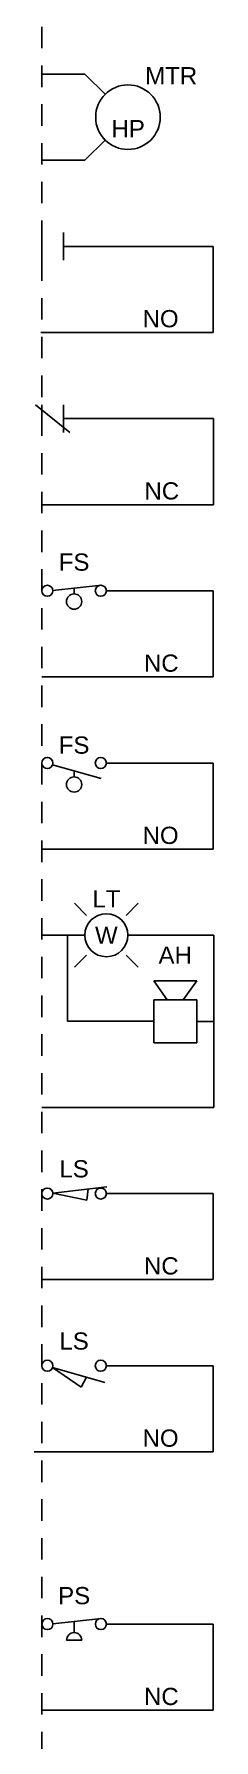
# Model space of a CAD drawing. Header units: inches. Extents: x 0 to 118, y -20 to 20.
# Drawn here: x 82.45 to 83.5, y -1.67 to 8.23 of the extents above; entities that cross this region are included whole.
import ezdxf
from ezdxf.enums import TextEntityAlignment as Align

# ---------------------------------------------------------------- set-up
doc = ezdxf.new("R2010")
doc.units = ezdxf.units.IN
doc.header["$MEASUREMENT"] = 0
doc.linetypes.add('ACAD_ISO02W100', pattern=[15, 12, -3])
doc.linetypes.add('HIDDEN2', pattern=[0.1875, 0.125, -0.0625])
for name, color, linetype in [('BORDER2', 220, 'HIDDEN2'), ('SYMS', 7, 'Continuous'), ('WIRES', 7, 'Continuous')]:
    doc.layers.add(name, color=color, linetype=linetype)
doc.styles.add('INERCONNECT TABLES', font='arial.ttf', dxfattribs={"height": 0.1})
doc.styles.add('WD', font='arial.ttf', dxfattribs={"height": 1})

# ---------------------------------------------------------------- blocks, each defined once
blk = doc.blocks.new('LightHorn_R')
for p, q in [((0.2601, 0.1149), (0.1894, 0.1856)), ((0.4899, 0.1149), (0.5606, 0.1856)), ((0.2601, -0.1149), (0.1894, -0.1856)), ((0.4899, -0.1149), (0.5606, -0.1856)), ((0.7281, -0.3751), (0.65, -0.2657)), ((0.65, -0.2657), (0.9, -0.2657)), ((0.9, -0.2657), (0.8219, -0.3751)), ((0.9, -0.3751), (0.65, -0.3751)), ((0.65, -0.3751), (0.65, -0.6251)), ((0.9, -0.6251), (0.9, -0.3751)), ((0.65, -0.6251), (0.9, -0.6251))]:
    blk.add_line(p, q)
blk.add_circle((0.375, 0), 0.125)
at = {"layer": 'WIRES'}
for p, q in [((0, 0), (0.25, 0)), ((0.15, -0.5), (0.15, 0)), ((0.2, 0), (0.25, 0)), ((0.5, 0), (1, 0)), ((1, 0), (1, -0.5)), ((0.65, -0.5), (0.15, -0.5)), ((0.9, -0.5001), (1, -0.5001)), ((1, -1), (1, -0.5001)), ((0, -1), (1, -1))]:
    blk.add_line(p, q, dxfattribs=at)
for tag, height, style, flags, p in [('Tag1', 0.1, 'INERCONNECT TABLES', 8, (0.375, 0.1613)), ('FAMILY', 0.01, 'WD', 9, (-0.0202, -0.3159))]:
    blk.add_attdef(tag, text='', height=height, dxfattribs=dict(style=style, flags=flags)).set_placement(p, align=Align.CENTER)
at = {"linetype": 'Continuous', "style": 'INERCONNECT TABLES', "flags": 8}
for tag, p in [('Term1', (0.15, 0)), ('Term2', (0.15, -0.5))]:
    blk.add_attdef(tag, text='', height=0.1, dxfattribs=at).set_placement(p, align=Align.TOP_RIGHT)
at = {"style": 'WD', "flags": 9}
for tag, p in [('X4TERM01', (0.1098, 0.0035)), ('X1TERM02', (0.5502, 0)), ('X4TERM03', (0.65, -0.5001)), ('X1TERM04', (0.9, -0.5001))]:
    blk.add_attdef(tag, p, '', height=0.0125, dxfattribs=at)
at = {"style": 'INERCONNECT TABLES', "flags": 8}
blk.add_attdef('Color', text='', height=0.1, dxfattribs=at).set_placement((0.375, 0), align=Align.MIDDLE)
at = {"linetype": 'Continuous', "style": 'INERCONNECT TABLES', "flags": 8}
for tag, p in [('Term3', (1, 0)), ('Term4', (1, -0.5103))]:
    blk.add_attdef(tag, text='', height=0.1, dxfattribs=at).set_placement(p, align=Align.TOP_LEFT)
at = {"style": 'INERCONNECT TABLES'}
for tag, p in [('Desc1', (3.5, 0)), ('Desc2', (3.5, -0.15)), ('Desc3', (3.5, -0.3))]:
    blk.add_attdef(tag, text='', height=0.1, dxfattribs=at).set_placement(p, align=Align.MIDDLE_LEFT)
blk.add_attdef('Tag2', text='', height=0.1, dxfattribs=at).set_placement((0.775, -0.1657), align=Align.CENTER)
at = {"linetype": 'Continuous', "style": 'WD', "flags": 9}
for tag, p in [('MFG', (-0.0149, -0.2683)), ('P/N', (-0.0149, -0.2561))]:
    blk.add_attdef(tag, text='', height=0.01, dxfattribs=at).set_placement(p, align=Align.MIDDLE)
blk.add_attdef('LOC', text='', height=0.01, dxfattribs=at).set_placement((-0.0159, -0.2934), align=Align.CENTER)
blk.add_attdef('INST', (-0.0363, -0.3371), '', height=0.01, dxfattribs=at)
blk = doc.blocks.new('PressureSwitch_NC_R')
at = {"linetype": 'Continuous'}
blk.add_line((0.0644, 0.002), (0.3469, 0.0326), dxfattribs=at)
for p, q in [((0.1875, 0.0153), (0.1875, -0.0487)), ((0.1433, -0.0938), (0.2317, -0.0938))]:
    blk.add_line(p, q)
for centre in [(0.0322, 0), (0.3428, 0)]:
    blk.add_circle(centre, 0.0322)
blk.add_arc((0.1875, -0.0938), 0.0442, 0, 180)
at = {"layer": 'WIRES'}
for p, q in [((0.375, 0), (0.995, 0)), ((0.995, 0), (0.995, -0.5)), ((0.995, -0.5), (0, -0.5))]:
    blk.add_line(p, q, dxfattribs=at)
at = {"style": 'INERCONNECT TABLES', "flags": 8}
blk.add_attdef('Tag1', text='', height=0.1, dxfattribs=at).set_placement((0.1875, 0.1153), align=Align.CENTER)
for tag, p, height, style, flags in [('X4TERM01', (-0.0968, 0.0038), 0.0125, 'WD', 9), ('X2LINK', (0.1875, 0.0469), 0.01, 'WD', 9), ('X1TERM02', (0.375, 0), 0.0125, 'WD', 9), ('Rating', (0, -0.3), 0.1, 'INERCONNECT TABLES', 8), ('X8LINK', (0.1624, -0.1102), 0.01, 'WD', 9), ('FAMILY', (1.0921, -0.3762), 0.01, 'WD', 9)]:
    blk.add_attdef(tag, p, '', height=height, dxfattribs=dict(style=style, flags=flags))
for tag, p in [('Desc1', (3.5, 0)), ('Desc2', (3.5, -0.15)), ('Desc3', (3.5, -0.3))]:
    blk.add_attdef(tag, text='', height=0.1, dxfattribs=at).set_placement(p, align=Align.MIDDLE_LEFT)
at = {"linetype": 'Continuous', "style": 'INERCONNECT TABLES', "flags": 8}
blk.add_attdef('Term1', text='', height=0.1, dxfattribs=at).set_placement((0.0322, -0.0322), align=Align.TOP_RIGHT)
blk.add_attdef('Term2', text='', height=0.1, dxfattribs=at).set_placement((0.3428, -0.0322), align=Align.TOP_LEFT)
at = {"style": 'INERCONNECT TABLES', "flags": 8}
blk.add_attdef('Contact', text='', height=0.1, dxfattribs=at).set_placement((0.795, -0.5), align=Align.BOTTOM_RIGHT)
at = {"linetype": 'Continuous', "style": 'WD', "flags": 9}
for tag, p in [('MFG', (1.1121, -0.3357)), ('LOC', (1.1126, -0.3585)), ('P/N', (1.1121, -0.3162))]:
    blk.add_attdef(tag, text='', height=0.01, dxfattribs=at).set_placement(p, align=Align.CENTER)
blk.add_attdef('INST', (1.1, -0.3961), '', height=0.01, dxfattribs=at)
blk = doc.blocks.new('LimitSwitch_NO_R')
at = {"linetype": 'Continuous'}
for p, q in [((0.0627, -0.0103), (0.2283, -0.1237)), ((0.0627, -0.0103), (0.3661, -0.097)), ((0.2283, -0.1237), (0.2603, -0.0668))]:
    blk.add_line(p, q, dxfattribs=at)
for centre in [(0.0322, 0), (0.3428, 0)]:
    blk.add_circle(centre, 0.0322)
at = {"layer": 'WIRES'}
for p, q in [((0.375, 0), (0.995, 0)), ((0.995, 0), (0.995, -0.5)), ((0.995, -0.5), (0, -0.5))]:
    blk.add_line(p, q, dxfattribs=at)
at = {"style": 'INERCONNECT TABLES', "flags": 8}
blk.add_attdef('Tag1', text='', height=0.1, dxfattribs=at).set_placement((0.1875, 0.0938), align=Align.CENTER)
for tag, p, height, style, flags in [('X4TERM01', (0, 0), 0.0125, 'WD', 9), ('X2LINK', (0.1875, 0.0469), 0.01, 'WD', 9), ('FAMILY', (0.2251, 0.0371), 0.01, 'WD', 9), ('X1TERM02', (0.375, 0), 0.0125, 'WD', 9), ('Rating', (0, -0.3), 0.1, 'INERCONNECT TABLES', 8), ('X8LINK', (0.1973, -0.1395), 0.01, 'WD', 9)]:
    blk.add_attdef(tag, p, '', height=height, dxfattribs=dict(style=style, flags=flags))
at = {"linetype": 'Continuous', "style": 'WD', "flags": 9}
for tag, p in [('P/N', (0.2501, -0.0071)), ('MFG', (0.2501, -0.0266)), ('LOC', (0.2506, -0.0495))]:
    blk.add_attdef(tag, text='', height=0.01, dxfattribs=at).set_placement(p, align=Align.CENTER)
at = {"style": 'INERCONNECT TABLES', "flags": 8}
for tag, p in [('Desc1', (3.5, 0)), ('Desc2', (3.5, -0.15)), ('Desc3', (3.5, -0.3))]:
    blk.add_attdef(tag, text='', height=0.1, dxfattribs=at).set_placement(p, align=Align.MIDDLE_LEFT)
at = {"linetype": 'Continuous', "style": 'INERCONNECT TABLES', "flags": 8}
blk.add_attdef('Term1', text='', height=0.1, dxfattribs=at).set_placement((0.0322, -0.0322), align=Align.TOP_RIGHT)
at = {"linetype": 'Continuous', "style": 'WD', "flags": 9}
blk.add_attdef('INST', (0.2668, -0.0625), '', height=0.01, dxfattribs=at)
at = {"linetype": 'Continuous', "style": 'INERCONNECT TABLES', "flags": 8}
blk.add_attdef('Term2', text='', height=0.1, dxfattribs=at).set_placement((0.3428, -0.0322), align=Align.TOP_LEFT)
at = {"style": 'INERCONNECT TABLES', "flags": 8}
blk.add_attdef('Contact', text='', height=0.1, dxfattribs=at).set_placement((0.795, -0.5), align=Align.BOTTOM_RIGHT)
blk = doc.blocks.new('LimitSwitch_NC_R')
at = {"linetype": 'Continuous'}
for p, q in [((0.0643, 0.0023), (0.3776, 0.0395)), ((0.0643, 0.0023), (0.2609, -0.0383)), ((0.2609, -0.0383), (0.2684, 0.0265))]:
    blk.add_line(p, q, dxfattribs=at)
for centre in [(0.0322, 0), (0.3428, 0)]:
    blk.add_circle(centre, 0.0322)
at = {"layer": 'WIRES'}
for p, q in [((0.375, 0), (0.995, 0)), ((0.995, 0), (0.995, -0.5)), ((0.995, -0.5), (0, -0.5))]:
    blk.add_line(p, q, dxfattribs=at)
at = {"style": 'INERCONNECT TABLES', "flags": 8}
blk.add_attdef('Tag1', text='', height=0.1, dxfattribs=at).set_placement((0.1875, 0.0938), align=Align.CENTER)
for tag, p, height, style, flags in [('X4TERM01', (0, 0), 0.0125, 'WD', 9), ('X2LINK', (0.1506, 0.0184), 0.01, 'WD', 9), ('X1TERM02', (0.375, 0), 0.0125, 'WD', 9), ('X8LINK', (0.1737, -0.0472), 0.01, 'WD', 9), ('Rating', (0, -0.3), 0.1, 'INERCONNECT TABLES', 8), ('FAMILY', (1.0334, -0.4153), 0.01, 'WD', 9)]:
    blk.add_attdef(tag, p, '', height=height, dxfattribs=dict(style=style, flags=flags))
for tag, p in [('Desc1', (3.5, 0)), ('Desc2', (3.5, -0.15)), ('Desc3', (3.5, -0.3))]:
    blk.add_attdef(tag, text='', height=0.1, dxfattribs=at).set_placement(p, align=Align.MIDDLE_LEFT)
at = {"linetype": 'Continuous', "style": 'INERCONNECT TABLES', "flags": 8}
blk.add_attdef('Term1', text='', height=0.1, dxfattribs=at).set_placement((0.0322, -0.0322), align=Align.TOP_RIGHT)
blk.add_attdef('Term2', text='', height=0.1, dxfattribs=at).set_placement((0.3428, -0.0322), align=Align.TOP_LEFT)
at = {"style": 'INERCONNECT TABLES', "flags": 8}
blk.add_attdef('Contact', text='', height=0.1, dxfattribs=at).set_placement((0.795, -0.5), align=Align.BOTTOM_RIGHT)
at = {"linetype": 'Continuous', "style": 'WD', "flags": 9}
for tag, p in [('MFG', (1.0564, -0.3825)), ('LOC', (1.0569, -0.3991)), ('P/N', (1.0564, -0.363))]:
    blk.add_attdef(tag, text='', height=0.01, dxfattribs=at).set_placement(p, align=Align.CENTER)
blk.add_attdef('INST', (1.0435, -0.4309), '', height=0.01, dxfattribs=at)
blk = doc.blocks.new('LevelSwitch_NO_R')
at = {"linetype": 'Continuous'}
blk.add_line((0.0627, -0.0103), (0.3445, -0.0908), dxfattribs=at)
blk.add_line((0.1875, -0.046), (0.1875, -0.08))
for centre, radius in [((0.0322, 0), 0.0322), ((0.3428, 0), 0.0322), ((0.1875, -0.125), 0.0442)]:
    blk.add_circle(centre, radius)
at = {"layer": 'WIRES'}
for p, q in [((0.375, 0), (0.995, 0)), ((0.995, 0), (0.995, -0.5)), ((0.995, -0.5), (0, -0.5))]:
    blk.add_line(p, q, dxfattribs=at)
at = {"style": 'INERCONNECT TABLES', "flags": 8}
blk.add_attdef('Tag1', text='', height=0.1, dxfattribs=at).set_placement((0.1875, 0.054), align=Align.CENTER)
for tag, p, height, style, flags in [('X4TERM01', (0.0648, 0.0008), 0.0125, 'WD', 9), ('X1TERM02', (0.375, 0), 0.0125, 'WD', 9), ('X2LINK', (0.1837, -0.0379), 0.01, 'WD', 9), ('Rating', (0, -0.3), 0.1, 'INERCONNECT TABLES', 8), ('X8LINK', (0.1655, -0.1827), 0.01, 'WD', 9), ('FAMILY', (1.0641, -0.3593), 0.01, 'WD', 9)]:
    blk.add_attdef(tag, p, '', height=height, dxfattribs=dict(style=style, flags=flags))
for tag, p in [('Desc1', (3.5, 0)), ('Desc2', (3.5, -0.15)), ('Desc3', (3.5, -0.3))]:
    blk.add_attdef(tag, text='', height=0.1, dxfattribs=at).set_placement(p, align=Align.MIDDLE_LEFT)
at = {"linetype": 'Continuous', "style": 'INERCONNECT TABLES', "flags": 8}
blk.add_attdef('Term1', text='', height=0.1, dxfattribs=at).set_placement((0.0322, -0.0322), align=Align.TOP_RIGHT)
blk.add_attdef('Term2', text='', height=0.1, dxfattribs=at).set_placement((0.3428, -0.0322), align=Align.TOP_LEFT)
at = {"style": 'INERCONNECT TABLES', "flags": 8}
blk.add_attdef('Contact', text='', height=0.1, dxfattribs=at).set_placement((0.795, -0.5), align=Align.BOTTOM_RIGHT)
at = {"linetype": 'Continuous', "style": 'WD', "flags": 9}
for tag, p in [('MFG', (1.0844, -0.3328)), ('LOC', (1.0841, -0.3478)), ('P/N', (1.0844, -0.3132))]:
    blk.add_attdef(tag, text='', height=0.01, dxfattribs=at).set_placement(p, align=Align.CENTER)
blk.add_attdef('INST', (1.0722, -0.3773), '', height=0.01, dxfattribs=at)
blk = doc.blocks.new('LevelSwitch_NC_R')
at = {"linetype": 'Continuous'}
blk.add_line((0.0644, 0.002), (0.3469, 0.0326), dxfattribs=at)
blk.add_line((0.1875, 0.0165), (0.1875, -0.0175))
for centre, radius in [((0.0322, 0), 0.0322), ((0.3428, 0), 0.0322), ((0.1875, -0.0625), 0.0442)]:
    blk.add_circle(centre, radius)
at = {"layer": 'WIRES'}
for p, q in [((0.375, 0), (0.995, 0)), ((0.995, 0), (0.995, -0.5)), ((0.995, -0.5), (0, -0.5))]:
    blk.add_line(p, q, dxfattribs=at)
at = {"style": 'INERCONNECT TABLES', "flags": 8}
blk.add_attdef('Tag1', text='', height=0.1, dxfattribs=at).set_placement((0.1875, 0.1165), align=Align.CENTER)
for tag, p, height, style, flags in [('X4TERM01', (0, 0), 0.0125, 'WD', 9), ('X2LINK', (0.1875, 0.0312), 0.01, 'WD', 9), ('X1TERM02', (0.375, 0), 0.0125, 'WD', 9), ('Rating', (0, -0.3), 0.1, 'INERCONNECT TABLES', 8), ('X8LINK', (0.1586, -0.1308), 0.01, 'WD', 9), ('FAMILY', (-0.1846, -0.2996), 0.01, 'WD', 9)]:
    blk.add_attdef(tag, p, '', height=height, dxfattribs=dict(style=style, flags=flags))
for tag, p in [('Desc1', (3.5, 0)), ('Desc2', (3.5, -0.15)), ('Desc3', (3.5, -0.3))]:
    blk.add_attdef(tag, text='', height=0.1, dxfattribs=at).set_placement(p, align=Align.MIDDLE_LEFT)
at = {"linetype": 'Continuous', "style": 'INERCONNECT TABLES', "flags": 8}
blk.add_attdef('Term1', text='', height=0.1, dxfattribs=at).set_placement((0.0322, -0.0322), align=Align.TOP_RIGHT)
blk.add_attdef('Term2', text='', height=0.1, dxfattribs=at).set_placement((0.3428, -0.0322), align=Align.TOP_LEFT)
at = {"linetype": 'Continuous', "style": 'WD', "flags": 9}
for tag, p in [('MFG', (-0.162, -0.2616)), ('LOC', (-0.1616, -0.2844)), ('P/N', (-0.162, -0.242))]:
    blk.add_attdef(tag, text='', height=0.01, dxfattribs=at).set_placement(p, align=Align.CENTER)
blk.add_attdef('INST', (-0.177, -0.3175), '', height=0.01, dxfattribs=at)
at = {"style": 'INERCONNECT TABLES', "flags": 8}
blk.add_attdef('Contact', text='', height=0.1, dxfattribs=at).set_placement((0.795, -0.5), align=Align.BOTTOM_RIGHT)
blk = doc.blocks.new('Contact_NO_R')
at = {"linetype": 'Continuous'}
for p, q in [((0, -0.08), (0, 0.08)), ((0.125, -0.08), (0.125, 0.08))]:
    blk.add_line(p, q, dxfattribs=at)
for p, q in [((0.125, 0), (0.995, 0)), ((-0.005, -0.5), (0.995, -0.5))]:
    blk.add_line(p, q)
at = {"layer": 'WIRES', "linetype": 'ACAD_ISO02W100'}
blk.add_line((0.995, 0), (0.995, -0.5), dxfattribs=at)
at = {"style": 'INERCONNECT TABLES', "flags": 8}
blk.add_attdef('Tag1', text='', height=0.1, dxfattribs=at).set_placement((0.0678, 0.13), align=Align.CENTER)
for tag, height, style, flags, p in [('X4TERM02', 0.01, 'WD', 9, (0, 0.0045)), ('Rating', 0.1, 'INERCONNECT TABLES', 8, (0.3988, -0.3))]:
    blk.add_attdef(tag, text='', height=height, dxfattribs=dict(style=style, flags=flags)).set_placement(p, align=Align.RIGHT)
at = {"flags": 9}
for tag, p, height, style in [('X1TERM01', (0.125, 0), 0.01, 'WD'), ('FAMILY', (1.2142, -0.3517), 0.0125, 'WD'), ('LOC', (1.2157, -0.3961), 0.01, 'INERCONNECT TABLES'), ('MFG', (1.216, -0.3642), 0.01, 'INERCONNECT TABLES'), ('P/N', (1.2161, -0.3806), 0.01, 'INERCONNECT TABLES'), ('INST', (1.2153, -0.4176), 0.01, 'INERCONNECT TABLES')]:
    blk.add_attdef(tag, p, '', height=height, dxfattribs=dict(at, style=style))
at = {"style": 'INERCONNECT TABLES', "flags": 8}
for tag, p in [('Desc1', (3.5, 0)), ('Desc2', (3.5, -0.15)), ('Desc3', (3.5, -0.3))]:
    blk.add_attdef(tag, text='', height=0.1, dxfattribs=at).set_placement(p, align=Align.MIDDLE_LEFT)
at = {"linetype": 'Continuous', "style": 'INERCONNECT TABLES', "flags": 8}
blk.add_attdef('Term1', text='', height=0.1, dxfattribs=at).set_placement((0, -0.08), align=Align.MIDDLE_RIGHT)
blk.add_attdef('Term2', text='', height=0.1, dxfattribs=at).set_placement((0.125, -0.08), align=Align.MIDDLE_LEFT)
at = {"color": 7, "style": 'WD', "flags": 9}
for tag, p in [('X4LINK', (0.9257, -0.2536)), ('X1LINK', (1.005, -0.2495))]:
    blk.add_attdef(tag, p, '', height=0.0125, dxfattribs=at)
at = {"style": 'INERCONNECT TABLES', "flags": 8}
blk.add_attdef('Contact', text='', height=0.1, dxfattribs=at).set_placement((0.795, -0.5), align=Align.BOTTOM_RIGHT)
blk = doc.blocks.new('Contact_NC_R')
at = {"linetype": 'Continuous'}
for p, q in [((-0.0375, 0.08), (0.1625, -0.08)), ((0, -0.08), (0, 0.08)), ((0.125, -0.08), (0.125, 0.08))]:
    blk.add_line(p, q, dxfattribs=at)
for p, q in [((0.125, 0), (0.998, 0)), ((0, -0.5), (0.998, -0.5))]:
    blk.add_line(p, q)
at = {"layer": 'WIRES', "linetype": 'ACAD_ISO02W100'}
blk.add_line((0.998, 0), (0.998, -0.5), dxfattribs=at)
at = {"style": 'INERCONNECT TABLES', "flags": 8}
blk.add_attdef('Tag1', text='', height=0.1, dxfattribs=at).set_placement((0.0698, 0.13), align=Align.CENTER)
for tag, height, style, flags, p in [('X4TERM02', 0.01, 'WD', 9, (0, 0)), ('Rating', 0.1, 'INERCONNECT TABLES', 8, (0.4038, -0.3))]:
    blk.add_attdef(tag, text='', height=height, dxfattribs=dict(style=style, flags=flags)).set_placement(p, align=Align.RIGHT)
at = {"flags": 9}
for tag, p, height, style in [('X1TERM01', (0.125, 0), 0.01, 'WD'), ('FAMILY', (1.0487, -0.539), 0.0125, 'WD'), ('LOC', (1.0501, -0.5834), 0.01, 'INERCONNECT TABLES'), ('MFG', (1.0505, -0.5514), 0.01, 'INERCONNECT TABLES'), ('P/N', (1.0505, -0.5679), 0.01, 'INERCONNECT TABLES'), ('INST', (1.0498, -0.6049), 0.01, 'INERCONNECT TABLES')]:
    blk.add_attdef(tag, p, '', height=height, dxfattribs=dict(at, style=style))
at = {"style": 'INERCONNECT TABLES', "flags": 8}
for tag, p in [('Desc1', (3.5, 0)), ('Desc2', (3.5, -0.15)), ('Desc3', (3.5, -0.3))]:
    blk.add_attdef(tag, text='', height=0.1, dxfattribs=at).set_placement(p, align=Align.MIDDLE_LEFT)
at = {"linetype": 'Continuous', "style": 'INERCONNECT TABLES', "flags": 8}
blk.add_attdef('Term1', text='', height=0.1, dxfattribs=at).set_placement((0, -0.08), align=Align.MIDDLE_RIGHT)
blk.add_attdef('Term2', text='', height=0.1, dxfattribs=at).set_placement((0.125, -0.08), align=Align.MIDDLE_LEFT)
at = {"color": 7, "style": 'WD', "flags": 9}
for tag, p in [('X4LINK', (0.8222, -0.25)), ('X1LINK', (1.0942, -0.25))]:
    blk.add_attdef(tag, p, '', height=0.0125, dxfattribs=at)
at = {"style": 'INERCONNECT TABLES', "flags": 8}
blk.add_attdef('Contact', text='', height=0.1, dxfattribs=at).set_placement((0.798, -0.5), align=Align.BOTTOM_RIGHT)
blk = doc.blocks.new('MTR_1PH_NoGND_R')
blk.add_line((0.25, 0), (0, 0))
blk.add_circle((0.5, -0.25), 0.1875)
at = {"layer": 'WIRES'}
for p, q in [((0, 0), (0.25, 0)), ((0.3674, -0.1174), (0.25, 0)), ((0.25, -0.5), (0.3674, -0.3826)), ((0, -0.5), (0.25, -0.5))]:
    blk.add_line(p, q, dxfattribs=at)
at = {"style": 'INERCONNECT TABLES', "flags": 8}
for tag, p in [('Tag1', (0.6, -0.0094)), ('Desc1', (3.5, -0.3438)), ('Desc2', (3.5, -0.5)), ('Desc3', (3.5, -0.6562))]:
    blk.add_attdef(tag, text='', height=0.1, dxfattribs=at).set_placement(p, align=Align.MIDDLE_LEFT)
at = {"linetype": 'Continuous', "style": 'INERCONNECT TABLES', "flags": 8}
for tag, p in [('Term1', (0.25, -0.05)), ('Term2', (0.2354, -0.4011))]:
    blk.add_attdef(tag, text='', height=0.1, dxfattribs=at).set_placement(p, align=Align.TOP_RIGHT)
at = {"style": 'WD', "flags": 9}
for tag, p in [('X4TERM04', (0.1545, -0.0269)), ('X4TERM05', (0.1551, -0.5281))]:
    blk.add_attdef(tag, text='', height=0.0125, dxfattribs=at).set_placement(p, align=Align.RIGHT)
for tag, height, style, flags, p in [('Rating1', 0.1, 'INERCONNECT TABLES', 8, (0.5, -0.25)), ('Rating2', 0.1, 'INERCONNECT TABLES', 8, (1.1, -0.25)), ('FAMILY', 0.01, 'WD', 9, (0.0407, -0.2648))]:
    blk.add_attdef(tag, text='', height=height, dxfattribs=dict(style=style, flags=flags)).set_placement(p, align=Align.CENTER)
for tag, p in [('X4TERM01', (0.3674, -0.1174)), ('X4TERM02', (0.3674, -0.3826)), ('X8TERM03', (0.6326, -0.3826))]:
    blk.add_attdef(tag, p, '', height=0.0125, dxfattribs=at)
at = {"linetype": 'Continuous', "style": 'WD', "flags": 9}
blk.add_attdef('INST', (0.0243, -0.2803), '', height=0.01, dxfattribs=at)
blk.add_attdef('LOC', text='', height=0.01, dxfattribs=at).set_placement((0.04, -0.2513), align=Align.CENTER)
for tag, p in [('MFG', (0.0424, -0.2132)), ('P/N', (0.0412, -0.2301))]:
    blk.add_attdef(tag, text='', height=0.01, dxfattribs=at).set_placement(p, align=Align.MIDDLE)
at = {"style": 'INERCONNECT TABLES', "flags": 8}
for tag, p in [('Unit1', (0.5012, -0.2665)), ('Unit2', (1.1012, -0.2665))]:
    blk.add_attdef(tag, text='', height=0.1, dxfattribs=at).set_placement(p, align=Align.TOP_CENTER)

msp = doc.modelspace()

# ---------------------------------------------------------------- linework, layer by layer
msp.add_line((82.4995, 0.0003), (82.4541, 0.0003))
at = {"layer": 'BORDER2'}
msp.add_line((82.5, 17.5), (82.5, -20.3583), dxfattribs=at)

# ---------------------------------------------------------------- block references
ref = msp.add_blockref('MTR_1PH_NoGND_R', (82.4995, 8.0003))
ref.add_attrib('Tag1', 'MTR', dxfattribs={"height": 0.1, "style": 'INERCONNECT TABLES'}).set_placement((83.0995, 7.9908), align=Align.MIDDLE_LEFT)
ref.add_attrib('Unit1', 'HP', dxfattribs={"height": 0.1, "style": 'INERCONNECT TABLES'}).set_placement((83.0008, 7.7338), align=Align.TOP_CENTER)
ref = msp.add_blockref('Contact_NO_R', (82.4991, 7.0003))
ref.add_attrib('Contact', 'NO', dxfattribs={"height": 0.1, "style": 'INERCONNECT TABLES'}).set_placement((83.2941, 6.5003), align=Align.BOTTOM_RIGHT)
ref = msp.add_blockref('Contact_NC_R', (82.4991, 6.0003))
ref.add_attrib('Contact', 'NC', dxfattribs={"height": 0.1, "style": 'INERCONNECT TABLES'}).set_placement((83.2971, 5.5003), align=Align.BOTTOM_RIGHT)
ref = msp.add_blockref('LevelSwitch_NC_R', (82.4991, 5.0003))
ref.add_attrib('Tag1', 'FS', dxfattribs={"height": 0.1, "style": 'INERCONNECT TABLES'}).set_placement((82.6866, 5.1168), align=Align.CENTER)
ref.add_attrib('Contact', 'NC', dxfattribs={"height": 0.1, "style": 'INERCONNECT TABLES'}).set_placement((83.2941, 4.5003), align=Align.BOTTOM_RIGHT)
ref = msp.add_blockref('LevelSwitch_NO_R', (82.4991, 4.0003))
ref.add_attrib('Tag1', 'FS', dxfattribs={"height": 0.1, "style": 'INERCONNECT TABLES'}).set_placement((82.6866, 4.0543), align=Align.CENTER)
ref.add_attrib('Contact', 'NO', dxfattribs={"height": 0.1, "style": 'INERCONNECT TABLES'}).set_placement((83.2941, 3.5003), align=Align.BOTTOM_RIGHT)
for name, p, values in [('LightHorn_R', (82.4991, 3.0003), {'Tag1': 'LT', 'Tag2': 'AH', 'Color': 'W'}), ('LimitSwitch_NO_R', (82.4991, 0.5003), {'Tag1': 'LS', 'Contact': 'NO'})]:
    msp.add_blockref(name, p).add_auto_attribs(values)
at = {"layer": 'SYMS'}
ref = msp.add_blockref('LimitSwitch_NC_R', (82.4991, 1.5003), dxfattribs=at)
ref.add_attrib('Tag1', 'LS', dxfattribs={"layer": '0', "height": 0.1, "style": 'INERCONNECT TABLES'}).set_placement((82.6866, 1.594), align=Align.CENTER)
ref.add_attrib('Contact', 'NC', dxfattribs={"layer": '0', "height": 0.1, "style": 'INERCONNECT TABLES'}).set_placement((83.2941, 1.0003), align=Align.BOTTOM_RIGHT)
ref = msp.add_blockref('PressureSwitch_NC_R', (82.4995, -0.9997), dxfattribs=at)
ref.add_attrib('Tag1', 'PS', dxfattribs={"layer": '0', "height": 0.1, "style": 'INERCONNECT TABLES'}).set_placement((82.687, -0.8844), align=Align.CENTER)
ref.add_attrib('Contact', 'NC', dxfattribs={"layer": '0', "height": 0.1, "style": 'INERCONNECT TABLES'}).set_placement((83.2945, -1.4997), align=Align.BOTTOM_RIGHT)

doc.saveas('drawing.dxf')
